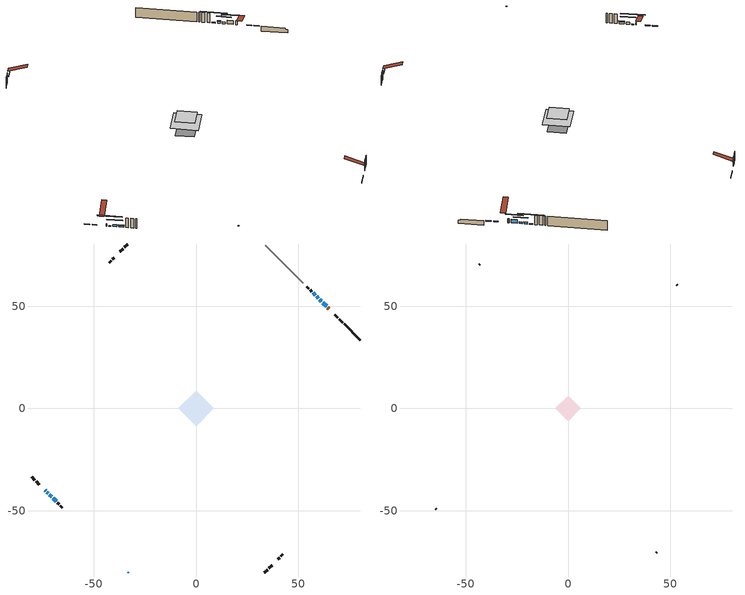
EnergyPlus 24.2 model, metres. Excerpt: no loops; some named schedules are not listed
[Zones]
conditioned space
 floor outside (Floor1 construction): -2.5,0 0,2.5 2.5,0 0,-2.5 z0.53
 floor adiabatic (AdiabaticFloorConstruction): -8.61,0 0,8.61 8.61,0 0,-8.61 z2.97
 floor foundation (Slab1 construction): -5.86,0 0,5.86 5.86,0 0,-5.86 z-1.82
 wall outside (RimJoist1 construction): 33.32,-80.44 35.02,-78.74 / -80.44,-33.32 -78.74,-35.02 / -33.32,80.44 -35.02,78.74 / 71.76,42 70.07,43.69 z0.53:0.83
 wall outside (RimJoist2 construction): 35.67,-78.09 37.18,-76.58 / -78.09,-35.67 -76.58,-37.18 / -35.67,78.09 -37.18,76.58 / 69.41,44.35 67.91,45.85 z0.53:0.83
 wall outside (AdiabaticWallConstruction 1): 65.02,48.74 64.5,49.26 z0.53:2.56
 wall outside (AdiabaticWallConstruction): -73.7,-40.06 -73.55,-40.21 z0.53:1.75; -72.9,-40.86 -72.36,-41.4 / 58.31,55.45 57.23,56.53 z0.53:0.84; 63.84,49.92 62.01,51.75 z0.53:2.51; -71.7,-42.06 -70.55,-43.21 z0.53:1.55; 61.35,52.41 60.49,53.27 / 59.83,53.93 58.97,54.79 z0.53:1.37; -69.9,-43.86 -68.4,-45.36 z0.53:1.45
 wall outside (Wall1 construction): 40.06,-73.7 40.88,-72.88 / -67.75,-46.01 -66.92,-46.83 / -40.06,73.7 -40.88,72.88 / 56.58,57.18 55.75,58 z0.53:5.41
 wall outside (Wall2 construction): 41.54,-72.22 42.51,-71.25 / -66.27,-47.49 -65.29,-48.47 / -41.54,72.22 -42.51,71.25 / 55.1,58.66 54.12,59.64 z0.53:5.41
 wall foundation (FoundationWall1 construction): 72.42,41.34,-1.82 72.42,41.34,0.53 79.64,34.12,0.53 79.64,34.12,-0.08 80.44,33.32,-0.08 80.44,33.32,-1.82
 wall adiabatic (Wall4 construction): 52.56,61.2 33.98,79.78 z0.53:5.41
 window (WindowConstruction 5): -73.7,-40.06 -73.55,-40.21 z0.53:1.75
 window (WindowConstruction 7): -72.9,-40.86 -72.36,-41.4 z0.53:0.83
 window (WindowConstruction): 63.84,49.92 62.01,51.75 z0.53:2.51
 window (WindowConstruction 1): -71.7,-42.06 -70.55,-43.21 z0.53:1.55
 window (WindowConstruction 2): 61.35,52.41 60.49,53.27 z0.53:1.37
 window (WindowConstruction 3): 59.83,53.93 58.97,54.79 z0.53:1.37
 window (WindowConstruction 4): -69.9,-43.86 -68.4,-45.35 z0.53:1.44
 window (WindowConstruction 6): 58.31,55.45 57.23,56.52 z0.53:0.83
 door (Door): 65.02,48.74 64.5,49.26 z0.53:2.56
 ceiling adiabatic (AdiabaticFloorConstruction): 0,-8.61 8.61,0 0,8.61 -8.61,0 z2.97
 roof outside (AdiabaticRoofConstruction): -32.82,-80.44,5.41 -32.82,-79.96,5.57 -33.32,-79.96,5.57 -33.32,-80.44,5.41
 skylight (SkylightConstruction): -32.82,-80.44,5.41 -32.82,-79.97,5.56 -33.32,-79.97,5.56 -33.32,-80.44,5.41
attic - vented
 floor to conditioned space (Floor2 construction Reversed): -6.12,0 0,6.12 6.12,0 0,-6.12 z5.41
 wall outside (Wall3 construction): 43.17,-70.59 43.42,-70.34 / -64.64,-49.12 -64.39,-49.37 / -43.17,70.59 -43.42,70.34 / 53.47,60.29 53.22,60.54 z0.53:5.41
 roof outside (Roof1 construction): 39.4,-74.36,5.41 33.45,-68.4,8.22 31.88,-69.97,8.22 37.83,-75.93,5.41; -74.36,-39.4,5.41 -68.4,-33.45,8.22 -69.97,-31.88,8.22 -75.93,-37.83,5.41; -39.4,74.36,5.41 -33.45,68.4,8.22 -31.88,69.97,8.22 -37.83,75.93,5.41; 65.68,48.08,5.41 59.72,42.12,8.22 61.29,40.55,8.22 67.25,46.51,5.41
shading: -68.79,-44.97 -76.47,-37.29 -76.76,-37.58 -69.08,-45.26 z5.89; 60.16,53.6 65.68,48.08 65.98,48.37 60.45,53.89 z5.12; -68.71,-45.05 -73.55,-40.21 -73.84,-40.5 -69,-45.34 z4.15; 58.64,55.12 63.2,50.56 63.49,50.86 58.93,55.41 z3.98; 58.83,54.93 59.97,53.79 60.26,54.08 59.12,55.22 z1.57; -68.26,-45.5 -70.04,-43.72 -70.33,-44.01 -68.55,-45.79 z1.65; 53.66,60.1 61.88,51.88 62.17,52.17 53.95,60.39 z5.89
[Building]
Building 1: Terrain=Suburbs
[Site:Location]
Toronto City Centre_ON: Latitude {deg}=43.63; Longitude {deg}=-79.39; Time Zone {hr}=-5; Elevation {m}=77; Keep Site Location Information=Yes
[Site:GroundTemperature:Shallow]
5.01852, 3.26908, 3.12898, 3.95918, 7.29196, 10.6092, 13.4851, 15.3069, 15.4617, 13.9799, 11.1774, 7.9619
[Site:WaterMainsTemperature]
Calculation Method=Schedule; Temperature Schedule=mains temperature schedule
[Material] Roughness=Rough; Thermal Absorptance=0.9
Name | Thickness {m} | Conductivity {W/m-K} | Density {kg/m3} | Specific Heat {J/kg-K} | Solar Absorptance | Visible Absorptance
asphalt or fiberglass shingles | 0.00635 | 0.162714 | 1121.4 | 1465.45 | 0.4 | 0.4
asphalt or fiberglass shingles 1 | 0.00635 | 0.162714 | 1121.4 | 1465.45 | 0.7 | 0.7
ceiling loosefill ins | 0.169333 | 0.0480833 | 16.02 | 1046.75 | 0.7 | 0.7
ceiling stud and cavity | 0.1397 | 0.157415 | 65.682 | 1177.47 | 0.7 | 0.7
concrete 4.0 in. | 0.1016 | 1.803125 | 2242.8 | 837.4 | 0.7 | 0.7
concrete 8.0 in. | 0.2032 | 1.803125 | 2242.8 | 837.4 | 0.7 | 0.7
door material | 0.04445 | 0.053851 | 512.64 | 1214.23 | 0.7 | 0.7
exterior vertical ins | 0.0371966 | 0.029427 | 32.04 | 1214.23 | 0.7 | 0.7
floor covering | 0.0127 | 0.0433444 | 54.468 | 1339.84 | 0.6 | 0.6
floor rigid ins | 0.103632 | 0.029427 | 32.04 | 1214.23 | 0.7 | 0.7
floor rigid ins 1; roof rigid ins; wall rigid ins | 0.512978 | 0.029427 | 32.04 | 1214.23 | 0.7 | 0.7
floor stud and cavity | 0.1397 | 0.131311 | 92.3553 | 1139.71 | 0.7 | 0.7
floor stud and cavity 1 | 0.1397 | 1.75129 | 37.0049 | 1207.88 | 0.7 | 0.7
furniture material conditioned space 1 | 0.1524 | 0.115458 | 640.8 | 1214.23 | 0.6 | 0.6
gypsum board | 0.0127 | 0.160291 | 801 | 837.4 | 0.6 | 0.6
gypsum board 1 | 0.0127 | 0.160291 | 801 | 837.4 | 0.7 | 0.7
osb sheathing 0.5 in. | 0.0127 | 0.115458 | 512.64 | 1214.23 | 0.7 | 0.7
osb sheathing 0.5 in. 1 | 0.0127 | 0.115458 | 512.64 | 1214.23 | 0.4 | 0.4
osb sheathing 0.75 in. | 0.01905 | 0.115458 | 512.64 | 1214.23 | 0.7 | 0.7
osb sheathing 2.0 in. | 0.0508 | 0.115458 | 512.64 | 1214.23 | 0.7 | 0.7
rim joist stud and cavity | 0.0508 | 0.0453203 | 125.044 | 1163.47 | 0.6 | 0.6
rim joist stud and cavity 1 | 0.0508 | 0.0382839 | 125.044 | 1163.47 | 0.6 | 0.6
roof stud and cavity | 0.18415 | 1.78685 | 37.0049 | 1207.88 | 0.6 | 0.6
slab rigid ins | 0.00623191 | 0.029427 | 32.04 | 1214.23 | 0.7 | 0.7
wall stud and cavity | 0.1397 | 0.0863312 | 139.0536 | 1170.24 | 0.7 | 0.7
wall stud and cavity 1 | 0.1397 | 0.0856786 | 139.0536 | 1170.24 | 0.7 | 0.7
wall stud and cavity 2 | 0.0889 | 6.9971 | 50.32683 | 1063.81 | 0.6 | 0.6
wall stud and cavity 3 | 0.1397 | 0.0784328 | 139.0536 | 1170.24 | 0.7 | 0.7
wall stud and cavity 4 | 0.0889 | 0.380278 | 52.3479 | 1209.89 | 0.7 | 0.7
wall stud and cavity 5 | 0.0889 | 0.391764 | 83.0341 | 1211.67 | 0.7 | 0.7
wood siding | 0.0254 | 0.102417 | 544.68 | 1172.36 | 0.4 | 0.4
wood siding 1 | 0.00254 | 0.102417 | 544.68 | 1172.36 | 0.4 | 0.4
wood siding 2; wood siding 3; wood siding 4 | 0.0254 | 0.102417 | 544.68 | 1172.36 | 0.7 | 0.7
[WindowMaterial:SimpleGlazingSystem]
Name | U-Factor {W/m2-K} | Solar Heat Gain Coefficient
SkylightMaterial | 1.76246 | 0.5059
WindowMaterial | 2.0861 | 0.58
WindowMaterial 1 | 1.97992 | 0.62
WindowMaterial 2 | 2.00604 | 0.6
WindowMaterial 3 | 1.978783 | 0.63
WindowMaterial 4 | 2.115055 | 0.51
WindowMaterial 5 | 7.02198 | 0.66
[Construction]
AdiabaticFloorConstruction: floor stud and cavity 1, floor rigid ins 1, osb sheathing 0.75 in., floor covering
AdiabaticRoofConstruction: asphalt or fiberglass shingles 1, roof rigid ins, osb sheathing 0.75 in., roof stud and cavity
AdiabaticWallConstruction: wood siding 3, wall rigid ins, wall stud and cavity 4, gypsum board
AdiabaticWallConstruction 1: wood siding 4, wall rigid ins, wall stud and cavity 4, gypsum board
Door: door material
Floor1 construction: floor stud and cavity, floor rigid ins, osb sheathing 0.75 in., floor covering
Floor2 construction Reversed: gypsum board, ceiling stud and cavity, ceiling loosefill ins
FoundationWall1 construction: concrete 8.0 in., gypsum board 1
furniture construction conditioned space 1: furniture material conditioned space 1
PartitionWallConstruction: gypsum board, wall stud and cavity 5, gypsum board
RimJoist1 construction: wood siding 2, osb sheathing 2.0 in., rim joist stud and cavity
RimJoist2 construction: wood siding 2, osb sheathing 2.0 in., rim joist stud and cavity 1
Roof1 construction: asphalt or fiberglass shingles
SkylightConstruction: SkylightMaterial
Slab1 construction: slab rigid ins, concrete 4.0 in.
Wall1 construction: wood siding, osb sheathing 0.5 in., wall stud and cavity, gypsum board
Wall2 construction: wood siding, osb sheathing 0.5 in., wall stud and cavity 1, gypsum board
Wall3 construction: wood siding 1, wall stud and cavity 2
Wall4 construction: osb sheathing 0.5 in. 1, wall stud and cavity 3, gypsum board
WindowConstruction: WindowMaterial
WindowConstruction 1: WindowMaterial 1
WindowConstruction 2; WindowConstruction 3: WindowMaterial 2
WindowConstruction 4: WindowMaterial 3
WindowConstruction 5: WindowMaterial 4
WindowConstruction 6; WindowConstruction 7: WindowMaterial 5
[Zone] Multiplier=1; Part of Total Floor Area=Yes
Name | Volume {m3}
attic - vented | 34.2738
conditioned space | 558.2
[Space]
Name | Zone | Volume {m3}
attic - vented 1 | attic - vented | 34.2738
conditioned space 1 | conditioned space | 558.2
[ZoneInfiltration:EffectiveLeakageArea]
infil attic - vented 1: Zone or Space=attic - vented 1; Schedule=Always On Discrete; Effective Air Leakage Area {cm2}=3149.9; Stack Coefficient=0.000534414; Wind Coefficient=1.56192e-05
[ZoneMixing]
whole house fan mix: Zone or Space=attic - vented; Schedule=Always On Continuous; Design Flow Rate Calculation Method=Flow/Zone; Design Flow Rate {m3/s}=0; Source Zone or Space=conditioned space
[SurfaceProperty:ExposedFoundationPerimeter]
Slab1: Exposed Perimeter Calculation Method=TotalExposedPerimeter; Total Exposed Perimeter {m}=11.342
[InternalMass] Zone or ZoneList=conditioned space; Space or SpaceList=conditioned space 1
Name | Construction | Surface Area {m2}
furniture mass conditioned space 1 | furniture construction conditioned space 1 | 91.8321
partition wall mass | PartitionWallConstruction | 229.58
[Lights]
interior lighting: Zone or ZoneList or Space or SpaceList=conditioned space 1; Schedule=interior lighting schedule; Design Level Calculation Method=LightingLevel; Lighting Level {W}=343.2; Return Air Fraction=0; Fraction Radiant=0.6; Fraction Visible=0.2; Fraction Replaceable=1
[People]
occupants: Zone or ZoneList or Space or SpaceList=conditioned space 1; Number of People Schedule=occupants schedule; Number of People Calculation Method=People; Number of People=3; Fraction Radiant=0.314171; Sensible Heat Fraction=0.56303; Activity Level Schedule=occupants activity schedule; Carbon Dioxide Generation Rate {m3/s-W}=0; Enable ASHRAE 55 Comfort Warnings=No; Mean Radiant Temperature Calculation Type=EnclosureAveraged
[ElectricEquipment] Zone or ZoneList or Space or SpaceList=conditioned space 1; Design Level Calculation Method=EquipmentLevel
Name | Schedule | Design Level {W} | Fraction Latent | Fraction Radiant | Fraction Lost
clothes dryer | clothes dryer schedule | 140.772 | 0.015 | 0.081 | 0.85
clothes washer | clothes washer schedule | 32.1985 | 0.03 | 0.162 | 0.7
cooking range | cooking range schedule | 208.969 | 0.08 | 0.432 | 0.2
dishwasher | dishwasher schedule | 66.8632 | 0.3 | 0.18 | 0.4
fridge | fridge schedule | 72.9452 | 0 | 0.6 | 0
mech vent bath fan 0 | mech vent bath fan 0 schedule | 50.2 | 0 | 0 | 1
mech vent bath fan 1 | mech vent bath fan 1 schedule | 50.2 | 0 | 0 | 1
mech vent house fan | mech vent house fan schedule | 0 | 0 | 0 | 1
mech vent house fan cfis | mech vent house fan cfis schedule | 0 | 0 | 0 | 0
mech vent range fan 0 | mech vent range fan 0 schedule | 57 | 0 | 0 | 1
misc plug loads | misc plug loads schedule | 494.7 | 0.045 | 0.513 | 0.1
whole house fan | Always On Discrete | 0 | 0 | 0 | 1
[OtherEquipment] Zone or ZoneList or Space or SpaceList=conditioned space 1; Design Level Calculation Method=EquipmentLevel
Name | Fuel Type | Schedule | Design Level {W} | Fraction Latent | Fraction Radiant | Fraction Lost
clothes dryer 1 | Electricity | clothes dryer schedule | 0 | 0.015 | 0.081 | 0.85
cooking range 1 | Electricity | cooking range schedule | 0 | 0.08 | 0.432 | 0.2
general water use latent | None | general water use schedule | 59.3978 | 1 | 0 | 0
general water use sensible | None | general water use schedule | -58.539 | 0 | 0.6 | 0
mech vent house fan latent load | None | Always On Discrete | 0 | 1 | 0 | 0
mech vent house fan sensible load | None | Always On Discrete | 0 | 0 | 0 | 0
water heater energy adjustment1 | NaturalGas | Always On Discrete | 0.01 | 0 | 0 | 1
[ZoneInfiltration:DesignFlowRate] Zone or ZoneList or Space or SpaceList=conditioned space 1; Schedule=Always On Discrete; Design Flow Rate Calculation Method=Flow/Zone; Design Flow Rate {m3/s}=0
infil flow; natural vent flow; whole house fan flow
[Foundation:Kiva]
Foundation Kiva 1: Initial Indoor Air Temperature {C}=18; Wall Height Above Grade {m}=0.530017; Wall Depth Below Slab {m}=0.2032; Custom Block Material Name 1=exterior vertical ins; Custom Block Depth 1 {m}=2.350008; Custom Block X Position 1 {m}=0.2159; Custom Block Z Position 1 {m}=0
[Foundation:Kiva:Settings]
Soil Conductivity {W/m-K}=0.849921; Soil Density {kg/m3}=1842.3; Soil Specific Heat {J/kg-K}=418.7; Ground Solar Absorptivity=0.9; Ground Thermal Absorptivity=0.9; Ground Surface Roughness {m}=0.03; Far-Field Width {m}=40; Deep-Ground Boundary Condition=ZeroFlux; Deep-Ground Depth {m}=40; Minimum Cell Dimension {m}=0.2; Maximum Cell Growth Coefficient=3; Simulation Timestep=Timestep
[Exterior:Lights]
exterior lighting: Schedule=exterior lighting schedule; Design Level {W}=75.6
[Schedule:Constant]
Name | Hourly Value
Always On Continuous; mech vent house fan schedule; mech vent house fan cfis schedule; Always On Discrete | 1
occupants activity schedule | 117.228
fridge schedule | 0
[Schedule:Week:Daily]
interior lighting schedule Week Rule - Jan1-Jan27: interior lighting schedule day, interior lighting schedule day, interior lighting schedule day, interior lighting schedule day, interior lighting schedule day, interior lighting schedule day, interior lighting schedule day, interior lighting schedule default day, interior lighting schedule default day, interior lighting schedule default day, interior lighting schedule default day, interior lighting schedule default day
interior lighting schedule Week Rule - Jan28-Feb3: interior lighting schedule day, interior lighting schedule day, interior lighting schedule day, interior lighting schedule day, interior lighting schedule day 1, interior lighting schedule day 1, interior lighting schedule day 1, interior lighting schedule default day, interior lighting schedule default day, interior lighting schedule default day, interior lighting schedule default day, interior lighting schedule default day
interior lighting schedule Week Rule - Feb4-Feb24: interior lighting schedule day 1, interior lighting schedule day 1, interior lighting schedule day 1, interior lighting schedule day 1, interior lighting schedule day 1, interior lighting schedule day 1, interior lighting schedule day 1, interior lighting schedule default day, interior lighting schedule default day, interior lighting schedule default day, interior lighting schedule default day, interior lighting schedule default day
interior lighting schedule Week Rule - Feb25-Mar3: interior lighting schedule day 1, interior lighting schedule day 1, interior lighting schedule day 1, interior lighting schedule day 1, interior lighting schedule day 2, interior lighting schedule day 2, interior lighting schedule day 2, interior lighting schedule default day, interior lighting schedule default day, interior lighting schedule default day, interior lighting schedule default day, interior lighting schedule default day
interior lighting schedule Week Rule - Mar4-Mar31: interior lighting schedule day 2, interior lighting schedule day 2, interior lighting schedule day 2, interior lighting schedule day 2, interior lighting schedule day 2, interior lighting schedule day 2, interior lighting schedule day 2, interior lighting schedule default day, interior lighting schedule default day, interior lighting schedule default day, interior lighting schedule default day, interior lighting schedule default day
interior lighting schedule Week Rule - Apr1-Apr28: interior lighting schedule day 3, interior lighting schedule day 3, interior lighting schedule day 3, interior lighting schedule day 3, interior lighting schedule day 3, interior lighting schedule day 3, interior lighting schedule day 3, interior lighting schedule default day, interior lighting schedule default day, interior lighting schedule default day, interior lighting schedule default day, interior lighting schedule default day
interior lighting schedule Week Rule - Apr29-May5: interior lighting schedule day 3, interior lighting schedule day 3, interior lighting schedule day 4, interior lighting schedule day 4, interior lighting schedule day 4, interior lighting schedule day 4, interior lighting schedule day 4, interior lighting schedule default day, interior lighting schedule default day, interior lighting schedule default day, interior lighting schedule default day, interior lighting schedule default day
interior lighting schedule Week Rule - May6-May26: interior lighting schedule day 4, interior lighting schedule day 4, interior lighting schedule day 4, interior lighting schedule day 4, interior lighting schedule day 4, interior lighting schedule day 4, interior lighting schedule day 4, interior lighting schedule default day, interior lighting schedule default day, interior lighting schedule default day, interior lighting schedule default day, interior lighting schedule default day
interior lighting schedule Week Rule - May27-Jun2: interior lighting schedule day 4, interior lighting schedule day 4, interior lighting schedule day 4, interior lighting schedule day 4, interior lighting schedule day 4, interior lighting schedule day 5, interior lighting schedule day 5, interior lighting schedule default day, interior lighting schedule default day, interior lighting schedule default day, interior lighting schedule default day, interior lighting schedule default day
interior lighting schedule Week Rule - Jun3-Jun30: interior lighting schedule day 5, interior lighting schedule day 5, interior lighting schedule day 5, interior lighting schedule day 5, interior lighting schedule day 5, interior lighting schedule day 5, interior lighting schedule day 5, interior lighting schedule default day, interior lighting schedule default day, interior lighting schedule default day, interior lighting schedule default day, interior lighting schedule default day
interior lighting schedule Week Rule - Jul1-Jul28: interior lighting schedule day 6, interior lighting schedule day 6, interior lighting schedule day 6, interior lighting schedule day 6, interior lighting schedule day 6, interior lighting schedule day 6, interior lighting schedule day 6, interior lighting schedule default day, interior lighting schedule default day, interior lighting schedule default day, interior lighting schedule default day, interior lighting schedule default day
interior lighting schedule Week Rule - Jul29-Aug4: interior lighting schedule day 6, interior lighting schedule day 6, interior lighting schedule day 6, interior lighting schedule day 7, interior lighting schedule day 7, interior lighting schedule day 7, interior lighting schedule day 7, interior lighting schedule default day, interior lighting schedule default day, interior lighting schedule default day, interior lighting schedule default day, interior lighting schedule default day
interior lighting schedule Week Rule - Aug5-Aug25: interior lighting schedule day 7, interior lighting schedule day 7, interior lighting schedule day 7, interior lighting schedule day 7, interior lighting schedule day 7, interior lighting schedule day 7, interior lighting schedule day 7, interior lighting schedule default day, interior lighting schedule default day, interior lighting schedule default day, interior lighting schedule default day, interior lighting schedule default day
interior lighting schedule Week Rule - Aug26-Sep1: interior lighting schedule day 7, interior lighting schedule day 7, interior lighting schedule day 7, interior lighting schedule day 7, interior lighting schedule day 7, interior lighting schedule day 7, interior lighting schedule day 8, interior lighting schedule default day, interior lighting schedule default day, interior lighting schedule default day, interior lighting schedule default day, interior lighting schedule default day
interior lighting schedule Week Rule - Sep2-Sep29: interior lighting schedule day 8, interior lighting schedule day 8, interior lighting schedule day 8, interior lighting schedule day 8, interior lighting schedule day 8, interior lighting schedule day 8, interior lighting schedule day 8, interior lighting schedule default day, interior lighting schedule default day, interior lighting schedule default day, interior lighting schedule default day, interior lighting schedule default day
interior lighting schedule Week Rule - Sep30-Oct6: interior lighting schedule day 8, interior lighting schedule day 9, interior lighting schedule day 9, interior lighting schedule day 9, interior lighting schedule day 9, interior lighting schedule day 9, interior lighting schedule day 9, interior lighting schedule default day, interior lighting schedule default day, interior lighting schedule default day, interior lighting schedule default day, interior lighting schedule default day
interior lighting schedule Week Rule - Oct7-Oct27: interior lighting schedule day 9, interior lighting schedule day 9, interior lighting schedule day 9, interior lighting schedule day 9, interior lighting schedule day 9, interior lighting schedule day 9, interior lighting schedule day 9, interior lighting schedule default day, interior lighting schedule default day, interior lighting schedule default day, interior lighting schedule default day, interior lighting schedule default day
interior lighting schedule Week Rule - Oct28-Nov3: interior lighting schedule day 9, interior lighting schedule day 9, interior lighting schedule day 9, interior lighting schedule day 9, interior lighting schedule day 10, interior lighting schedule day 10, interior lighting schedule day 10, interior lighting schedule default day, interior lighting schedule default day, interior lighting schedule default day, interior lighting schedule default day, interior lighting schedule default day
interior lighting schedule Week Rule - Nov4-Nov24: interior lighting schedule day 10, interior lighting schedule day 10, interior lighting schedule day 10, interior lighting schedule day 10, interior lighting schedule day 10, interior lighting schedule day 10, interior lighting schedule day 10, interior lighting schedule default day, interior lighting schedule default day, interior lighting schedule default day, interior lighting schedule default day, interior lighting schedule default day
interior lighting schedule Week Rule - Nov25-Dec1: interior lighting schedule day 10, interior lighting schedule day 10, interior lighting schedule day 10, interior lighting schedule day 10, interior lighting schedule day 10, interior lighting schedule day 10, interior lighting schedule day 11, interior lighting schedule default day, interior lighting schedule default day, interior lighting schedule default day, interior lighting schedule default day, interior lighting schedule default day
interior lighting schedule Week Rule - Dec2-Dec31: interior lighting schedule day 11, interior lighting schedule day 11, interior lighting schedule day 11, interior lighting schedule day 11, interior lighting schedule day 11, interior lighting schedule day 11, interior lighting schedule day 11, interior lighting schedule default day, interior lighting schedule default day, interior lighting schedule default day, interior lighting schedule default day, interior lighting schedule default day
occupants schedule Week Rule - Jan1-Dec31: occupants schedule day, occupants schedule day, occupants schedule day, occupants schedule day, occupants schedule day, occupants schedule day, occupants schedule day, occupants schedule default day, occupants schedule default day, occupants schedule default day, occupants schedule default day, occupants schedule default day
clothes dryer schedule Week Rule - Jan1-Dec31: clothes dryer schedule day, clothes dryer schedule day, clothes dryer schedule day, clothes dryer schedule day, clothes dryer schedule day, clothes dryer schedule day, clothes dryer schedule day, clothes dryer schedule default day, clothes dryer schedule default day, clothes dryer schedule default day, clothes dryer schedule default day, clothes dryer schedule default day
clothes washer schedule Week Rule - Jan1-Dec31: clothes washer schedule day, clothes washer schedule day, clothes washer schedule day, clothes washer schedule day, clothes washer schedule day, clothes washer schedule day, clothes washer schedule day, clothes washer schedule default day, clothes washer schedule default day, clothes washer schedule default day, clothes washer schedule default day, clothes washer schedule default day
cooking range schedule Week Rule - Jan1-Dec31: cooking range schedule day, cooking range schedule day, cooking range schedule day, cooking range schedule day, cooking range schedule day, cooking range schedule day, cooking range schedule day, cooking range schedule default day, cooking range schedule default day, cooking range schedule default day, cooking range schedule default day, cooking range schedule default day
dishwasher schedule Week Rule - Jan1-Dec31: dishwasher schedule day, dishwasher schedule day, dishwasher schedule day, dishwasher schedule day, dishwasher schedule day, dishwasher schedule day, dishwasher schedule day, dishwasher schedule default day, dishwasher schedule default day, dishwasher schedule default day, dishwasher schedule default day, dishwasher schedule default day
mech vent bath fan 0 schedule Week Rule - Jan1-Dec31: mech vent bath fan 0 schedule day, mech vent bath fan 0 schedule day, mech vent bath fan 0 schedule day, mech vent bath fan 0 schedule day, mech vent bath fan 0 schedule day, mech vent bath fan 0 schedule day, mech vent bath fan 0 schedule day, mech vent bath fan 0 schedule default day, mech vent bath fan 0 schedule default day, mech vent bath fan 0 schedule default day, mech vent bath fan 0 schedule default day, mech vent bath fan 0 schedule default day
mech vent bath fan 1 schedule Week Rule - Jan1-Dec31: mech vent bath fan 1 schedule day, mech vent bath fan 1 schedule day, mech vent bath fan 1 schedule day, mech vent bath fan 1 schedule day, mech vent bath fan 1 schedule day, mech vent bath fan 1 schedule day, mech vent bath fan 1 schedule day, mech vent bath fan 1 schedule default day, mech vent bath fan 1 schedule default day, mech vent bath fan 1 schedule default day, mech vent bath fan 1 schedule default day, mech vent bath fan 1 schedule default day
mech vent range fan 0 schedule Week Rule - Jan1-Dec31: mech vent range fan 0 schedule day, mech vent range fan 0 schedule day, mech vent range fan 0 schedule day, mech vent range fan 0 schedule day, mech vent range fan 0 schedule day, mech vent range fan 0 schedule day, mech vent range fan 0 schedule day, mech vent range fan 0 schedule default day, mech vent range fan 0 schedule default day, mech vent range fan 0 schedule default day, mech vent range fan 0 schedule default day, mech vent range fan 0 schedule default day
misc plug loads schedule Week Rule - Jan1-Dec31: misc plug loads schedule day, misc plug loads schedule day, misc plug loads schedule day, misc plug loads schedule day, misc plug loads schedule day, misc plug loads schedule day, misc plug loads schedule day, misc plug loads schedule default day, misc plug loads schedule default day, misc plug loads schedule default day, misc plug loads schedule default day, misc plug loads schedule default day
general water use schedule Week Rule - Jan1-Dec31: general water use schedule day, general water use schedule day, general water use schedule day, general water use schedule day, general water use schedule day, general water use schedule day, general water use schedule day, general water use schedule default day, general water use schedule default day, general water use schedule default day, general water use schedule default day, general water use schedule default day
exterior lighting schedule Week Rule - Jan1-Jan27: exterior lighting schedule day, exterior lighting schedule day, exterior lighting schedule day, exterior lighting schedule day, exterior lighting schedule day, exterior lighting schedule day, exterior lighting schedule day, exterior lighting schedule default day, exterior lighting schedule default day, exterior lighting schedule default day, exterior lighting schedule default day, exterior lighting schedule default day
exterior lighting schedule Week Rule - Jan28-Feb3: exterior lighting schedule day, exterior lighting schedule day, exterior lighting schedule day, exterior lighting schedule day, exterior lighting schedule day 1, exterior lighting schedule day 1, exterior lighting schedule day 1, exterior lighting schedule default day, exterior lighting schedule default day, exterior lighting schedule default day, exterior lighting schedule default day, exterior lighting schedule default day
exterior lighting schedule Week Rule - Feb4-Feb24: exterior lighting schedule day 1, exterior lighting schedule day 1, exterior lighting schedule day 1, exterior lighting schedule day 1, exterior lighting schedule day 1, exterior lighting schedule day 1, exterior lighting schedule day 1, exterior lighting schedule default day, exterior lighting schedule default day, exterior lighting schedule default day, exterior lighting schedule default day, exterior lighting schedule default day
exterior lighting schedule Week Rule - Feb25-Mar3: exterior lighting schedule day 1, exterior lighting schedule day 1, exterior lighting schedule day 1, exterior lighting schedule day 1, exterior lighting schedule day 2, exterior lighting schedule day 2, exterior lighting schedule day 2, exterior lighting schedule default day, exterior lighting schedule default day, exterior lighting schedule default day, exterior lighting schedule default day, exterior lighting schedule default day
exterior lighting schedule Week Rule - Mar4-Mar31: exterior lighting schedule day 2, exterior lighting schedule day 2, exterior lighting schedule day 2, exterior lighting schedule day 2, exterior lighting schedule day 2, exterior lighting schedule day 2, exterior lighting schedule day 2, exterior lighting schedule default day, exterior lighting schedule default day, exterior lighting schedule default day, exterior lighting schedule default day, exterior lighting schedule default day
exterior lighting schedule Week Rule - Apr1-Apr28: exterior lighting schedule day 3, exterior lighting schedule day 3, exterior lighting schedule day 3, exterior lighting schedule day 3, exterior lighting schedule day 3, exterior lighting schedule day 3, exterior lighting schedule day 3, exterior lighting schedule default day, exterior lighting schedule default day, exterior lighting schedule default day, exterior lighting schedule default day, exterior lighting schedule default day
exterior lighting schedule Week Rule - Apr29-May5: exterior lighting schedule day 3, exterior lighting schedule day 3, exterior lighting schedule day 4, exterior lighting schedule day 4, exterior lighting schedule day 4, exterior lighting schedule day 4, exterior lighting schedule day 4, exterior lighting schedule default day, exterior lighting schedule default day, exterior lighting schedule default day, exterior lighting schedule default day, exterior lighting schedule default day
exterior lighting schedule Week Rule - May6-May26: exterior lighting schedule day 4, exterior lighting schedule day 4, exterior lighting schedule day 4, exterior lighting schedule day 4, exterior lighting schedule day 4, exterior lighting schedule day 4, exterior lighting schedule day 4, exterior lighting schedule default day, exterior lighting schedule default day, exterior lighting schedule default day, exterior lighting schedule default day, exterior lighting schedule default day
exterior lighting schedule Week Rule - May27-Jun2: exterior lighting schedule day 4, exterior lighting schedule day 4, exterior lighting schedule day 4, exterior lighting schedule day 4, exterior lighting schedule day 4, exterior lighting schedule day 5, exterior lighting schedule day 5, exterior lighting schedule default day, exterior lighting schedule default day, exterior lighting schedule default day, exterior lighting schedule default day, exterior lighting schedule default day
exterior lighting schedule Week Rule - Jun3-Jun30: exterior lighting schedule day 5, exterior lighting schedule day 5, exterior lighting schedule day 5, exterior lighting schedule day 5, exterior lighting schedule day 5, exterior lighting schedule day 5, exterior lighting schedule day 5, exterior lighting schedule default day, exterior lighting schedule default day, exterior lighting schedule default day, exterior lighting schedule default day, exterior lighting schedule default day
exterior lighting schedule Week Rule - Jul1-Jul28: exterior lighting schedule day 6, exterior lighting schedule day 6, exterior lighting schedule day 6, exterior lighting schedule day 6, exterior lighting schedule day 6, exterior lighting schedule day 6, exterior lighting schedule day 6, exterior lighting schedule default day, exterior lighting schedule default day, exterior lighting schedule default day, exterior lighting schedule default day, exterior lighting schedule default day
exterior lighting schedule Week Rule - Jul29-Aug4: exterior lighting schedule day 6, exterior lighting schedule day 6, exterior lighting schedule day 6, exterior lighting schedule day 7, exterior lighting schedule day 7, exterior lighting schedule day 7, exterior lighting schedule day 7, exterior lighting schedule default day, exterior lighting schedule default day, exterior lighting schedule default day, exterior lighting schedule default day, exterior lighting schedule default day
exterior lighting schedule Week Rule - Aug5-Aug25: exterior lighting schedule day 7, exterior lighting schedule day 7, exterior lighting schedule day 7, exterior lighting schedule day 7, exterior lighting schedule day 7, exterior lighting schedule day 7, exterior lighting schedule day 7, exterior lighting schedule default day, exterior lighting schedule default day, exterior lighting schedule default day, exterior lighting schedule default day, exterior lighting schedule default day
exterior lighting schedule Week Rule - Aug26-Sep1: exterior lighting schedule day 7, exterior lighting schedule day 7, exterior lighting schedule day 7, exterior lighting schedule day 7, exterior lighting schedule day 7, exterior lighting schedule day 7, exterior lighting schedule day 8, exterior lighting schedule default day, exterior lighting schedule default day, exterior lighting schedule default day, exterior lighting schedule default day, exterior lighting schedule default day
exterior lighting schedule Week Rule - Sep2-Sep29: exterior lighting schedule day 8, exterior lighting schedule day 8, exterior lighting schedule day 8, exterior lighting schedule day 8, exterior lighting schedule day 8, exterior lighting schedule day 8, exterior lighting schedule day 8, exterior lighting schedule default day, exterior lighting schedule default day, exterior lighting schedule default day, exterior lighting schedule default day, exterior lighting schedule default day
[Schedule:Year]
interior lighting schedule: interior lighting schedule Week Rule - Jan1-Jan27, 1, 1, 1, 27, interior lighting schedule Week Rule - Jan28-Feb3, 1, 28, 2, 3, interior lighting schedule Week Rule - Feb4-Feb24, 2, 4, 2, 24, interior lighting schedule Week Rule - Feb25-Mar3, 2, 25, 3, 3, interior lighting schedule Week Rule - Mar4-Mar31, 3, 4, 3, 31, interior lighting schedule Week Rule - Apr1-Apr28, 4, 1, 4, 28, interior lighting schedule Week Rule - Apr29-May5, 4, 29, 5, 5, interior lighting schedule Week Rule - May6-May26, 5, 6, 5, 26, interior lighting schedule Week Rule - May27-Jun2, 5, 27, 6, 2, interior lighting schedule Week Rule - Jun3-Jun30, 6, 3, 6, 30, interior lighting schedule Week Rule - Jul1-Jul28, 7, 1, 7, 28, interior lighting schedule Week Rule - Jul29-Aug4, 7, 29, 8, 4, interior lighting schedule Week Rule - Aug5-Aug25, 8, 5, 8, 25, interior lighting schedule Week Rule - Aug26-Sep1, 8, 26, 9, 1, interior lighting schedule Week Rule - Sep2-Sep29, 9, 2, 9, 29, interior lighting schedule Week Rule - Sep30-Oct6, 9, 30, 10, 6, interior lighting schedule Week Rule - Oct7-Oct27, 10, 7, 10, 27, interior lighting schedule Week Rule - Oct28-Nov3, 10, 28, 11, 3, interior lighting schedule Week Rule - Nov4-Nov24, 11, 4, 11, 24, interior lighting schedule Week Rule - Nov25-Dec1, 11, 25, 12, 1, interior lighting schedule Week Rule - Dec2-Dec31, 12, 2, 12, 31
occupants schedule: occupants schedule Week Rule - Jan1-Dec31, 1, 1, 12, 31
clothes dryer schedule: clothes dryer schedule Week Rule - Jan1-Dec31, 1, 1, 12, 31
clothes washer schedule: clothes washer schedule Week Rule - Jan1-Dec31, 1, 1, 12, 31
cooking range schedule: cooking range schedule Week Rule - Jan1-Dec31, 1, 1, 12, 31
dishwasher schedule: dishwasher schedule Week Rule - Jan1-Dec31, 1, 1, 12, 31
mech vent bath fan 0 schedule: mech vent bath fan 0 schedule Week Rule - Jan1-Dec31, 1, 1, 12, 31
mech vent bath fan 1 schedule: mech vent bath fan 1 schedule Week Rule - Jan1-Dec31, 1, 1, 12, 31
mech vent range fan 0 schedule: mech vent range fan 0 schedule Week Rule - Jan1-Dec31, 1, 1, 12, 31
misc plug loads schedule: misc plug loads schedule Week Rule - Jan1-Dec31, 1, 1, 12, 31
general water use schedule: general water use schedule Week Rule - Jan1-Dec31, 1, 1, 12, 31
exterior lighting schedule: exterior lighting schedule Week Rule - Jan1-Jan27, 1, 1, 1, 27, exterior lighting schedule Week Rule - Jan28-Feb3, 1, 28, 2, 3, exterior lighting schedule Week Rule - Feb4-Feb24, 2, 4, 2, 24, exterior lighting schedule Week Rule - Feb25-Mar3, 2, 25, 3, 3, exterior lighting schedule Week Rule - Mar4-Mar31, 3, 4, 3, 31, exterior lighting schedule Week Rule - Apr1-Apr28, 4, 1, 4, 28, exterior lighting schedule Week Rule - Apr29-May5, 4, 29, 5, 5, exterior lighting schedule Week Rule - May6-May26, 5, 6, 5, 26, exterior lighting schedule Week Rule - May27-Jun2, 5, 27, 6, 2, exterior lighting schedule Week Rule - Jun3-Jun30, 6, 3, 6, 30, exterior lighting schedule Week Rule - Jul1-Jul28, 7, 1, 7, 28, exterior lighting schedule Week Rule - Jul29-Aug4, 7, 29, 8, 4, exterior lighting schedule Week Rule - Aug5-Aug25, 8, 5, 8, 25, exterior lighting schedule Week Rule - Aug26-Sep1, 8, 26, 9, 1, exterior lighting schedule Week Rule - Sep2-Sep29, 9, 2, 9, 29, exterior lighting schedule Week Rule - Sep30-Oct6, 9, 30, 10, 6, exterior lighting schedule Week Rule - Oct7-Oct27, 10, 7, 10, 27, exterior lighting schedule Week Rule - Oct28-Nov3, 10, 28, 11, 3, exterior lighting schedule Week Rule - Nov4-Nov24, 11, 4, 11, 24, exterior lighting schedule Week Rule - Nov25-Dec1, 11, 25, 12, 1, exterior lighting schedule Week Rule - Dec2-Dec31, 12, 2, 12, 31
[Schedule:Compact]
mains temperature schedule: Through: 01/01, For: AllDays, Until: 24:00, 8.80333, Through: 01/02, For: AllDays, Until: 24:00, 8.74333, Through: 01/03, For: AllDays, Until: 24:00, 8.68389, Through: 01/04, For: AllDays, Until: 24:00, 8.62611, Through: 01/05, For: AllDays, Until: 24:00, 8.56944, Through: 01/06, For: AllDays, Until: 24:00, 8.51389, Through: 01/07, For: AllDays, Until: 24:00, 8.45944, Through: 01/08, For: AllDays, Until: 24:00, 8.40611, Through: 01/09, For: AllDays, Until: 24:00, 8.35389, Through: 01/10, For: AllDays, Until: 24:00, 8.30278, Through: 01/11, For: AllDays, Until: 24:00, 8.25333, Through: 01/12, For: AllDays, Until: 24:00, 8.205, Through: 01/13, For: AllDays, Until: 24:00, 8.15778, Through: 01/14, For: AllDays, Until: 24:00, 8.11222, Through: 01/15, For: AllDays, Until: 24:00, 8.06778, Through: 01/16, For: AllDays, Until: 24:00, 8.02444, Through: 01/17, For: AllDays, Until: 24:00, 7.98222, Through: 01/18, For: AllDays, Until: 24:00, 7.94167, Through: 01/19, For: AllDays, Until: 24:00, 7.90222, Through: 01/20, For: AllDays, Until: 24:00, 7.86444, Through: 01/21, For: AllDays, Until: 24:00, 7.82778, Through: 01/22, For: AllDays, Until: 24:00, 7.79278, Through: 01/23, For: AllDays, Until: 24:00, 7.75889, Through: 01/24, For: AllDays, Until: 24:00, 7.72667, Through: 01/25, For: AllDays, Until: 24:00, 7.69556, Through: 01/26, For: AllDays, Until: 24:00, 7.66611, Through: 01/27, For: AllDays, Until: 24:00, 7.63778, Through: 01/28, For: AllDays, Until: 24:00, 7.61111, Through: 01/29, For: AllDays, Until: 24:00, 7.58556, Through: 01/30, For: AllDays, Until: 24:00, 7.56167, Through: 01/31, For: AllDays, Until: 24:00, 7.53944, Through: 02/01, For: AllDays, Until: 24:00, 7.51833, Through: 02/02, For: AllDays, Until: 24:00, 7.49889, Through: 02/03, For: AllDays, Until: 24:00, 7.48111, Through: 02/04, For: AllDays, Until: 24:00, 7.46444, Through: 02/05, For: AllDays, Until: 24:00, 7.44944, Through: 02/06, For: AllDays, Until: 24:00, 7.43556, Through: 02/07, For: AllDays, Until: 24:00, 7.42333, Through: 02/08, For: AllDays, Until: 24:00, 7.41278, Through: 02/09, For: AllDays, Until: 24:00, 7.40389, Through: 02/10, For: AllDays, Until: 24:00, 7.39611, Through: 02/11, For: AllDays, Until: 24:00, 7.39, Through: 02/12, For: AllDays, Until: 24:00, 7.38556, Through: 02/13, For: AllDays, Until: 24:00, 7.38222, Through: 02/14, For: AllDays, Until: 24:00, 7.38056, Through: 02/15, For: AllDays, Until: 24:00, 7.38056, Through: 02/16, For: AllDays, Until: 24:00, 7.38222, Through: 02/17, For: AllDays, Until: 24:00, 7.385, Through: 02/18, For: AllDays, Until: 24:00, 7.38944, Through: 02/19, For: AllDays, Until: 24:00, 7.395, Through: 02/20, For: AllDays, Until: 24:00, 7.40278, Through: 02/21, For: AllDays, Until: 24:00, 7.41167, Through: 02/22, For: AllDays, Until: 24:00, 7.42222, Through: 02/23, For: AllDays, Until: 24:00, 7.43389, Through: 02/24, For: AllDays, Until: 24:00, 7.44722, Through: 02/25, For: AllDays, Until: 24:00, 7.46222, Through: 02/26, For: AllDays, Until: 24:00, 7.47833, Through: 02/27, For: AllDays, Until: 24:00, 7.49611, Through: 02/28, For: AllDays, Until: 24:00, 7.51556, Through: 03/01, For: AllDays, Until: 24:00, 7.53667, Through: 03/02, For: AllDays, Until: 24:00, 7.55889, Through: 03/03, For: AllDays, Until: 24:00, 7.58222, Through: 03/04, For: AllDays, Until: 24:00, 7.60722, Through: 03/05, For: AllDays, Until: 24:00, 7.63389, Through: 03/06, For: AllDays, Until: 24:00, 7.66222, Through: 03/07, For: AllDays, Until: 24:00, 7.69111, Through: 03/08, For: AllDays, Until: 24:00, 7.72222, Through: 03/09, For: AllDays, Until: 24:00, 7.75444, Through: 03/10, For: AllDays, Until: 24:00, 7.78778, Through: 03/11, For: AllDays, Until: 24:00, 7.82278, Through: 03/12, For: AllDays, Until: 24:00, 7.85944, Through: 03/13, For: AllDays, Until: 24:00, 7.89722, Through: 03/14, For: AllDays, Until: 24:00, 7.93611, Through: 03/15, For: AllDays, Until: 24:00, 7.97667, Through: 03/16, For: AllDays, Until: 24:00, 8.01833, Through: 03/17, For: AllDays, Until: 24:00, 8.06167, Through: 03/18, For: AllDays, Until: 24:00, 8.10611, Through: 03/19, For: AllDays, Until: 24:00, 8.15167, Through: 03/20, For: AllDays, Until: 24:00, 8.19833, Through: 03/21, For: AllDays, Until: 24:00, 8.24667, Through: 03/22, For: AllDays, Until: 24:00, 8.29611, Through: 03/23, For: AllDays, Until: 24:00, 8.34667, Through: 03/24, For: AllDays, Until: 24:00, 8.39889, Through: 03/25, For: AllDays, Until: 24:00, 8.45167, Through: 03/26, For: AllDays, Until: 24:00, 8.50611, Through: 03/27, For: AllDays, Until: 24:00, 8.56167, Through: 03/28, For: AllDays, Until: 24:00, 8.61833, Through: 03/29, For: AllDays, Until: 24:00, 8.67611, Through: 03/30, For: AllDays, Until: 24:00, 8.735, Through: 03/31, For: AllDays, Until: 24:00, 8.795, Through: 04/01, For: AllDays, Until: 24:00, 8.85611, Through: 04/02, For: AllDays, Until: 24:00, 8.91833, Through: 04/03, For: AllDays, Until: 24:00, 8.98167, Through: 04/04, For: AllDays, Until: 24:00, 9.04556, Through: 04/05, For: AllDays, Until: 24:00, 9.11111, Through: 04/06, For: AllDays, Until: 24:00, 9.17722, Through: 04/07, For: AllDays, Until: 24:00, 9.24444, Through: 04/08, For: AllDays, Until: 24:00, 9.31222, Through: 04/09, For: AllDays, Until: 24:00, 9.38167, Through: 04/10, For: AllDays, Until: 24:00, 9.45167, Through: 04/11, For: AllDays, Until: 24:00, 9.52222, Through: 04/12, For: AllDays, Until: 24:00, 9.59444, Through: 04/13, For: AllDays, Until: 24:00, 9.66667, Through: 04/14, For: AllDays, Until: 24:00, 9.74, Through: 04/15, For: AllDays, Until: 24:00, 9.81444, Through: 04/16, For: AllDays, Until: 24:00, 9.88944, Through: 04/17, For: AllDays, Until: 24:00, 9.96556, Through: 04/18, For: AllDays, Until: 24:00, 10.0417, Through: 04/19, For: AllDays, Until: 24:00, 10.1189, Through: 04/20, For: AllDays, Until: 24:00, 10.1972, Through: 04/21, For: AllDays, Until: 24:00, 10.2756, Through: 04/22, For: AllDays, Until: 24:00, 10.355, Through: 04/23, For: AllDays, Until: 24:00, 10.435, Through: 04/24, For: AllDays, Until: 24:00, 10.515, Through: 04/25, For: AllDays, Until: 24:00, 10.5961, Through: 04/26, For: AllDays, Until: 24:00, 10.6778, Through: 04/27, For: AllDays, Until: 24:00, 10.76, Through: 04/28, For: AllDays, Until: 24:00, 10.8428, Through: 04/29, For: AllDays, Until: 24:00, 10.9261, Through: 04/30, For: AllDays, Until: 24:00, 11.0094, Through: 05/01, For: AllDays, Until: 24:00, 11.0933, Through: 05/02, For: AllDays, Until: 24:00, 11.1778, Through: 05/03, For: AllDays, Until: 24:00, 11.2628, Through: 05/04, For: AllDays, Until: 24:00, 11.3478, Through: 05/05, For: AllDays, Until: 24:00, 11.4333, Through: 05/06, For: AllDays, Until: 24:00, 11.5189, Through: 05/07, For: AllDays, Until: 24:00, 11.605, Through: 05/08, For: AllDays, Until: 24:00, 11.6917, Through: 05/09, For: AllDays, Until: 24:00, 11.7778, Through: 05/10, For: AllDays, Until: 24:00, 11.865, Through: 05/11, For: AllDays, Until: 24:00, 11.9517, Through: 05/12, For: AllDays, Until: 24:00, 12.0389, Through: 05/13, For: AllDays, Until: 24:00, 12.1261, Through: 05/14, For: AllDays, Until: 24:00, 12.2133, Through: 05/15, For: AllDays, Until: 24:00, 12.3006, Through: 05/16, For: AllDays, Until: 24:00, 12.3883, Through: 05/17, For: AllDays, Until: 24:00, 12.4756, Through: 05/18, For: AllDays, Until: 24:00, 12.5628, Through: 05/19, For: AllDays, Until: 24:00, 12.6506, Through: 05/20, For: AllDays, Until: 24:00, 12.7378, Through: 05/21, For: AllDays, Until: 24:00, 12.825, Through: 05/22, For: AllDays, Until: 24:00, 12.9122, Through: 05/23, For: AllDays, Until: 24:00, 12.9994, Through: 05/24, For: AllDays, Until: 24:00, 13.0861, Through: 05/25, For: AllDays, Until: 24:00, 13.1728, Through: 05/26, For: AllDays, Until: 24:00, 13.2594, Through: 05/27, For: AllDays, Until: 24:00, 13.3456, Through: 05/28, For: AllDays, Until: 24:00, 13.4317, Through: 05/29, For: AllDays, Until: 24:00, 13.5172, Through: 05/30, For: AllDays, Until: 24:00, 13.6028, Through: 05/31, For: AllDays, Until: 24:00, 13.6878, Through: 06/01, For: AllDays, Until: 24:00, 13.7722, Through: 06/02, For: AllDays, Until: 24:00, 13.8567, Through: 06/03, For: AllDays, Until: 24:00, 13.9406, Through: 06/04, For: AllDays, Until: 24:00, 14.0239, Through: 06/05, For: AllDays, Until: 24:00, 14.1067, Through: 06/06, For: AllDays, Until: 24:00, 14.1894, Through: 06/07, For: AllDays, Until: 24:00, 14.2711, Through: 06/08, For: AllDays, Until: 24:00, 14.3528, Through: 06/09, For: AllDays, Until: 24:00, 14.4339, Through: 06/10, For: AllDays, Until: 24:00, 14.5139, Through: 06/11, For: AllDays, Until: 24:00, 14.5939, Through: 06/12, For: AllDays, Until: 24:00, 14.6728, Through: 06/13, For: AllDays, Until: 24:00, 14.7511, Through: 06/14, For: AllDays, Until: 24:00, 14.8289, Through: 06/15, For: AllDays, Until: 24:00, 14.9061, Through: 06/16, For: AllDays, Until: 24:00, 14.9822, Through: 06/17, For: AllDays, Until: 24:00, 15.0578, Through: 06/18, For: AllDays, Until: 24:00, 15.1328, Through: 06/19, For: AllDays, Until: 24:00, 15.2067, Through: 06/20, For: AllDays, Until: 24:00, 15.28, Through: 06/21, For: AllDays, Until: 24:00, 15.3522, Through: 06/22, For: AllDays, Until: 24:00, 15.4239, Through: 06/23, For: AllDays, Until: 24:00, 15.4944, Through: 06/24, For: AllDays, Until: 24:00, 15.5639, Through: 06/25, For: AllDays, Until: 24:00, 15.6328, Through: 06/26, For: AllDays, Until: 24:00, 15.7006, Through: 06/27, For: AllDays, Until: 24:00, 15.7678, Through: 06/28, For: AllDays, Until: 24:00, 15.8333, Through: 06/29, For: AllDays, Until: 24:00, 15.8983, Through: 06/30, For: AllDays, Until: 24:00, 15.9622, Through: 07/01, For: AllDays, Until: 24:00, 16.025, Through: 07/02, For: AllDays, Until: 24:00, 16.0872, Through: 07/03, For: AllDays, Until: 24:00, 16.1478, Through: 07/04, For: AllDays, Until: 24:00, 16.2072, Through: 07/05, For: AllDays, Until: 24:00, 16.2661, Through: 07/06, For: AllDays, Until: 24:00, 16.3233, Through: 07/07, For: AllDays, Until: 24:00, 16.3794, Through: 07/08, For: AllDays, Until: 24:00, 16.435, Through: 07/09, For: AllDays, Until: 24:00, 16.4889, Through: 07/10, For: AllDays, Until: 24:00, 16.5417, Through: 07/11, For: AllDays, Until: 24:00, 16.5928, Through: 07/12, For: AllDays, Until: 24:00, 16.6433, Through: 07/13, For: AllDays, Until: 24:00, 16.6922, Through: 07/14, For: AllDays, Until: 24:00, 16.74, Through: 07/15, For: AllDays, Until: 24:00, 16.7867, Through: 07/16, For: AllDays, Until: 24:00, 16.8322, Through: 07/17, For: AllDays, Until: 24:00, 16.8761, Through: 07/18, For: AllDays, Until: 24:00, 16.9189, Through: 07/19, For: AllDays, Until: 24:00, 16.96, Through: 07/20, For: AllDays, Until: 24:00, 17, Through: 07/21, For: AllDays, Until: 24:00, 17.0389, Through: 07/22, For: AllDays, Until: 24:00, 17.0761, Through: 07/23, For: AllDays, Until: 24:00, 17.1122, Through: 07/24, For: AllDays, Until: 24:00, 17.1467, Through: 07/25, For: AllDays, Until: 24:00, 17.18, Through: 07/26, For: AllDays, Until: 24:00, 17.2117, Through: 07/27, For: AllDays, Until: 24:00, 17.2422, Through: 07/28, For: AllDays, Until: 24:00, 17.2711, Through: 07/29, For: AllDays, Until: 24:00, 17.2983, Through: 07/30, For: AllDays, Until: 24:00, 17.3244, Through: 07/31, For: AllDays, Until: 24:00, 17.3494, Through: 08/01, For: AllDays, Until: 24:00, 17.3728, Through: 08/02, For: AllDays, Until: 24:00, 17.3944, Through: 08/03, For: AllDays, Until: 24:00, 17.4144, Through: 08/04, For: AllDays, Until: 24:00, 17.4333, Through: 08/05, For: AllDays, Until: 24:00, 17.4506, Through: 08/06, For: AllDays, Until: 24:00, 17.4667, Through: 08/07, For: AllDays, Until: 24:00, 17.4811, Through: 08/08, For: AllDays, Until: 24:00, 17.4939, Through: 08/09, For: AllDays, Until: 24:00, 17.5056, Through: 08/10, For: AllDays, Until: 24:00, 17.5156, Through: 08/11, For: AllDays, Until: 24:00, 17.5239, Through: 08/12, For: AllDays, Until: 24:00, 17.5311, Through: 08/13, For: AllDays, Until: 24:00, 17.5361, Through: 08/14, For: AllDays, Until: 24:00, 17.54, Through: 08/15, For: AllDays, Until: 24:00, 17.5428, Through: 08/16, For: AllDays, Until: 24:00, 17.5439, Through: 08/17, For: AllDays, Until: 24:00, 17.5433, Through: 08/18, For: AllDays, Until: 24:00, 17.5411, Through: 08/19, For: AllDays, Until: 24:00, 17.5372, Through: 08/20, For: AllDays, Until: 24:00, 17.5322, Through: 08/21, For: AllDays, Until: 24:00, 17.5256, Through: 08/22, For: AllDays, Until: 24:00, 17.5178, Through: 08/23, For: AllDays, Until: 24:00, 17.5083, Through: 08/24, For: AllDays, Until: 24:00, 17.4972, Through: 08/25, For: AllDays, Until: 24:00, 17.4844, Through: 08/26, For: AllDays, Until: 24:00, 17.4706, Through: 08/27, For: AllDays, Until: 24:00, 17.455, Through: 08/28, For: AllDays, Until: 24:00, 17.4378, Through: 08/29, For: AllDays, Until: 24:00, 17.4194, Through: 08/30, For: AllDays, Until: 24:00, 17.3994, Through: 08/31, For: AllDays, Until: 24:00, 17.3778, Through: 09/01, For: AllDays, Until: 24:00, 17.355, Through: 09/02, For: AllDays, Until: 24:00, 17.3311, Through: 09/03, For: AllDays, Until: 24:00, 17.305, Through: 09/04, For: AllDays, Until: 24:00, 17.2778, Through: 09/05, For: AllDays, Until: 24:00, 17.2494, Through: 09/06, For: AllDays, Until: 24:00, 17.2194, Through: 09/07, For: AllDays, Until: 24:00, 17.1878, Through: 09/08, For: AllDays, Until: 24:00, 17.155, Through: 09/09, For: AllDays, Until: 24:00, 17.1206, Through: 09/10, For: AllDays, Until: 24:00, 17.085, Through: 09/11, For: AllDays, Until: 24:00, 17.0483, Through: 09/12, For: AllDays, Until: 24:00, 17.01, Through: 09/13, For: AllDays, Until: 24:00, 16.97, Through: 09/14, For: AllDays, Until: 24:00, 16.9289, Through: 09/15, For: AllDays, Until: 24:00, 16.8867, Through: 09/16, For: AllDays, Until: 24:00, 16.8428, Through: 09/17, For: AllDays, Until: 24:00, 16.7983, Through: 09/18, For: AllDays, Until: 24:00, 16.7517, Through: 09/19, For: AllDays, Until: 24:00, 16.7044, Through: 09/20, For: AllDays, Until: 24:00, 16.6556, Through: 09/21, For: AllDays, Until: 24:00, 16.6056, Through: 09/22, For: AllDays, Until: 24:00, 16.5544, Through: 09/23, For: AllDays, Until: 24:00, 16.5017, Through: 09/24, For: AllDays, Until: 24:00, 16.4483, Through: 09/25, For: AllDays, Until: 24:00, 16.3933, Through: 09/26, For: AllDays, Until: 24:00, 16.3372, Through: 09/27, For: AllDays, Until: 24:00, 16.2806, Through: 09/28, For: AllDays, Until: 24:00, 16.2222, Through: 09/29, For: AllDays, Until: 24:00, 16.1628, Through: 09/30, For: AllDays, Until: 24:00, 16.1022, Through: 10/01, For: AllDays, Until: 24:00, 16.0406, Through: 10/02, For: AllDays, Until: 24:00, 15.9778, Through: 10/03, For: AllDays, Until: 24:00, 15.9144, Through: 10/04, For: AllDays, Until: 24:00, 15.8494, Through: 10/05, For: AllDays, Until: 24:00, 15.7839, Through: 10/06, For: AllDays, Until: 24:00, 15.7172, Through: 10/07, For: AllDays, Until: 24:00, 15.6494, Through: 10/08, For: AllDays, Until: 24:00, 15.5811, Through: 10/09, For: AllDays, Until: 24:00, 15.5117, Through: 10/10, For: AllDays, Until: 24:00, 15.4411, Through: 10/11, For: AllDays, Until: 24:00, 15.37, Through: 10/12, For: AllDays, Until: 24:00, 15.2978, Through: 10/13, For: AllDays, Until: 24:00, 15.225, Through: 10/14, For: AllDays, Until: 24:00, 15.1511, Through: 10/15, For: AllDays, Until: 24:00, 15.0767, Through: 10/16, For: AllDays, Until: 24:00, 15.0011, Through: 10/17, For: AllDays, Until: 24:00, 14.925, Through: 10/18, For: AllDays, Until: 24:00, 14.8483, Through: 10/19, For: AllDays, Until: 24:00, 14.7706, Through: 10/20, For: AllDays, Until: 24:00, 14.6922, Through: 10/21, For: AllDays, Until: 24:00, 14.6133, Through: 10/22, For: AllDays, Until: 24:00, 14.5339, Through: 10/23, For: AllDays, Until: 24:00, 14.4539, Through: 10/24, For: AllDays, Until: 24:00, 14.3728, Through: 10/25, For: AllDays, Until: 24:00, 14.2917, Through: 10/26, For: AllDays, Until: 24:00, 14.21, Through: 10/27, For: AllDays, Until: 24:00, 14.1272, Through: 10/28, For: AllDays, Until: 24:00, 14.0444, Through: 10/29, For: AllDays, Until: 24:00, 13.9611, Through: 10/30, For: AllDays, Until: 24:00, 13.8772, Through: 10/31, For: AllDays, Until: 24:00, 13.7933, Through: 11/01, For: AllDays, Until: 24:00, 13.7089, Through: 11/02, For: AllDays, Until: 24:00, 13.6239, Through: 11/03, For: AllDays, Until: 24:00, 13.5383, Through: 11/04, For: AllDays, Until: 24:00, 13.4528, Through: 11/05, For: AllDays, Until: 24:00, 13.3667, Through: 11/06, For: AllDays, Until: 24:00, 13.2806, Through: 11/07, For: AllDays, Until: 24:00, 13.1944, Through: 11/08, For: AllDays, Until: 24:00, 13.1078, Through: 11/09, For: AllDays, Until: 24:00, 13.0206, Through: 11/10, For: AllDays, Until: 24:00, 12.9339, Through: 11/11, For: AllDays, Until: 24:00, 12.8467, Through: 11/12, For: AllDays, Until: 24:00, 12.7594, Through: 11/13, For: AllDays, Until: 24:00, 12.6722, Through: 11/14, For: AllDays, Until: 24:00, 12.5844, Through: 11/15, For: AllDays, Until: 24:00, 12.4972, Through: 11/16, For: AllDays, Until: 24:00, 12.41, Through: 11/17, For: AllDays, Until: 24:00, 12.3222, Through: 11/18, For: AllDays, Until: 24:00, 12.235, Through: 11/19, For: AllDays, Until: 24:00, 12.1478, Through: 11/20, For: AllDays, Until: 24:00, 12.0606, Through: 11/21, For: AllDays, Until: 24:00, 11.9733, Through: 11/22, For: AllDays, Until: 24:00, 11.8861, Through: 11/23, For: AllDays, Until: 24:00, 11.7994, Through: 11/24, For: AllDays, Until: 24:00, 11.7128, Through: 11/25, For: AllDays, Until: 24:00, 11.6267, Through: 11/26, For: AllDays, Until: 24:00, 11.5406, Through: 11/27, For: AllDays, Until: 24:00, 11.4544, Through: 11/28, For: AllDays, Until: 24:00, 11.3689, Through: 11/29, For: AllDays, Until: 24:00, 11.2839, Through: 11/30, For: AllDays, Until: 24:00, 11.1989, Through: 12/01, For: AllDays, Until: 24:00, 11.1144, Through: 12/02, For: AllDays, Until: 24:00, 11.03, Through: 12/03, For: AllDays, Until: 24:00, 10.9467, Through: 12/04, For: AllDays, Until: 24:00, 10.8633, Through: 12/05, For: AllDays, Until: 24:00, 10.7806, Through: 12/06, For: AllDays, Until: 24:00, 10.6983, Through: 12/07, For: AllDays, Until: 24:00, 10.6167, Through: 12/08, For: AllDays, Until: 24:00, 10.5356, Through: 12/09, For: AllDays, Until: 24:00, 10.4544, Through: 12/10, For: AllDays, Until: 24:00, 10.3744, Through: 12/11, For: AllDays, Until: 24:00, 10.295, Through: 12/12, For: AllDays, Until: 24:00, 10.2167, Through: 12/13, For: AllDays, Until: 24:00, 10.1383, Through: 12/14, For: AllDays, Until: 24:00, 10.0611, Through: 12/15, For: AllDays, Until: 24:00, 9.98444, Through: 12/16, For: AllDays, Until: 24:00, 9.90833, Through: 12/17, For: AllDays, Until: 24:00, 9.83278, Through: 12/18, For: AllDays, Until: 24:00, 9.75833, Through: 12/19, For: AllDays, Until: 24:00, 9.685, Through: 12/20, For: AllDays, Until: 24:00, 9.61222, Through: 12/21, For: AllDays, Until: 24:00, 9.54, Through: 12/22, For: AllDays, Until: 24:00, 9.46889, Through: 12/23, For: AllDays, Until: 24:00, 9.39889, Through: 12/24, For: AllDays, Until: 24:00, 9.32944, Through: 12/25, For: AllDays, Until: 24:00, 9.26111, Through: 12/26, For: AllDays, Until: 24:00, 9.19389, Through: 12/27, For: AllDays, Until: 24:00, 9.12722, Through: 12/28, For: AllDays, Until: 24:00, 9.06167, Through: 12/29, For: AllDays, Until: 24:00, 8.99722, Through: 12/30, For: AllDays, Until: 24:00, 8.93389, Through: 12/31, For: AllDays, Until: 24:00, 8.87111
